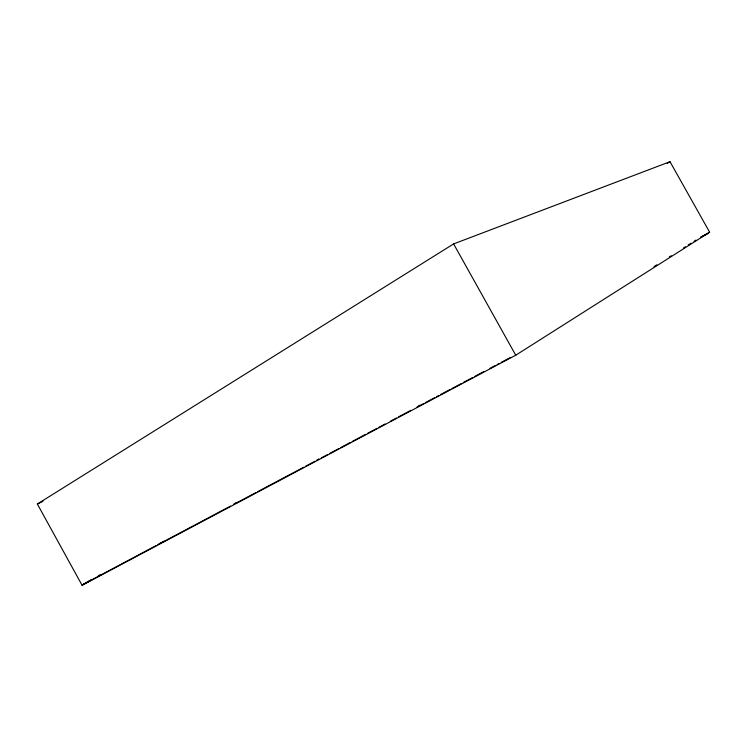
<?xml version="1.0" encoding="UTF-8"?>
<svg xmlns="http://www.w3.org/2000/svg" width="747" height="747" viewBox="0 0 747 747"><rect width="100%" height="100%" fill="white"/><g stroke="black" fill="none" stroke-linecap="round" stroke-linejoin="round"><path stroke-width="1.12" d="M707.465 233.615L709.65 232.224L670.003 161.697L453.606 243.914L37.35 504.02L82.086 585.303L515.747 355.208L707.465 233.615L700.779 237.238M653.998 266.632L656.865 264.821M669.284 256.968L671.198 255.754M683.477 247.976L685.401 246.771M688.276 244.951L691.143 243.13M694.019 241.309L695.943 240.095M418.059 406.433L420.038 405.21M316.859 460.105L318.82 458.91M233.54 504.29L235.538 503.086M237.303 502.348L235.314 503.543L255.717 492.712M667.211 163.35L670.003 161.697M157.822 544.563L160.829 542.78M164.069 541.127L160.073 543.489L230.534 506.083M92.245 579.42L82.086 585.303M98.268 575.862L100.275 574.686M90.63 580.055L83.589 584.191L155.824 545.749M700.723 237.154L709.65 232.224M257.752 491.629L303.665 467.258M305.71 466.175L314.889 461.291M321.331 457.874L327.503 454.596M329.567 453.504L338.83 448.583M340.893 447.49L350.156 442.569M352.21 441.477L365.591 434.371M367.655 433.279L376.918 428.367M378.972 427.275L385.153 423.988M390.298 421.261L396.47 417.984M398.534 416.891L410.887 410.327M417.069 407.04L423.232 403.772M425.286 402.68L434.53 397.777M436.584 396.685L438.638 395.593M440.693 394.5L449.927 389.598M451.982 388.505L461.226 383.603M463.28 382.511L472.524 377.608M474.578 376.516L483.813 371.604M489.976 368.336L495.112 365.61M497.166 364.517L499.22 363.434M501.274 362.342L510.509 357.43M37.35 504.02L42.924 501.34M453.606 243.914L515.747 355.208"/></g></svg>
